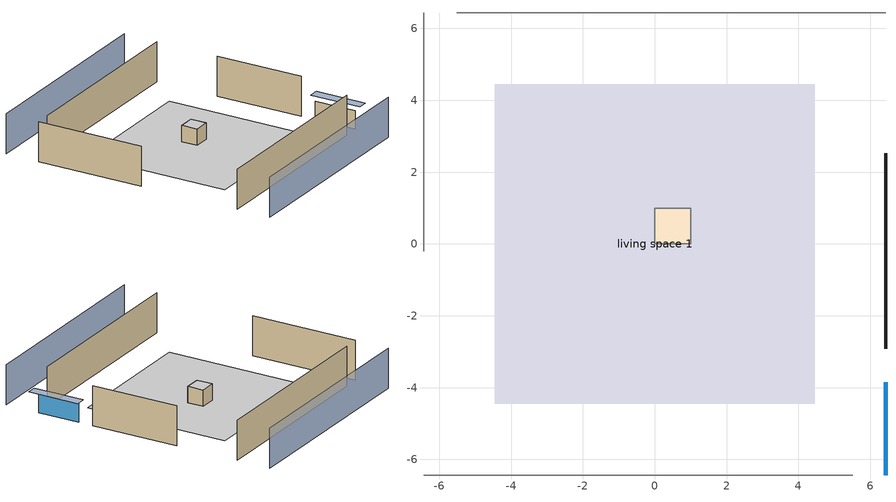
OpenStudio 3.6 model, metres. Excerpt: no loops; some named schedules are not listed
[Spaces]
living space 1
 floor foundation (Slab1 construction): -4.45,-4.45 -4.45,4.45 4.45,4.45 4.45,-4.45 z0
 wall outside (Wall1 construction): 6.44,-2.92 6.44,2.52 z0:2.44
 wall outside (AdiabaticWallConstruction): 6.44,-6.44 6.44,-3.85 z0:1.13
 wall adiabatic (Wall2 construction): -6.44,-6.44 5.51,-6.44 z0:2.44
 wall adiabatic (Wall3 construction): -6.44,6.44 -6.44,-0.2 z0:2.44
 wall adiabatic (Wall4 construction): 6.44,6.44 -5.51,6.44 z0:2.44
 window (WindowConstruction): 6.44,-6.44 6.44,-3.85 z0:1.13
 ceiling adiabatic (Floor1 construction): 4.45,-4.45 4.45,4.45 -4.45,4.45 -4.45,-4.45 z0
central ac and furnace airloop ret air space
 floor adiabatic (AdiabaticConst): 0,0 0,1 1,1 1,0 z0
 wall adiabatic (AdiabaticConst): 0,1 0,0 1,0 1,1 0,1 z0:1
 ceiling adiabatic (AdiabaticConst): 1,0 1,1 0,1 0,0 z1
shading: 6.44,-6.44 6.44,-3.85 z0:1.13; 6.44,8.57 -6.44,8.57 / -6.44,-8.57 6.44,-8.57 z0:2.44; 6.44,-3.55 6.44,-6.74 7.05,-6.74 7.05,-3.55 z1.43
[Site]
Dallas Love Field_TX_USA: Latitude {deg}=32.85; Longitude {deg}=-96.85; Time Zone {hr}=-6; Elevation {m}=134; Terrain=Suburbs
[Site:GroundTemperature:Shallow]
15.4162, 13.5642, 13.4159, 14.2947, 17.8228, 21.3345, 24.3789, 26.3075, 26.4713, 24.9027, 21.936, 18.532
[Site:GroundTemperature:Deep]
19.778, 19.778, 19.778, 19.778, 19.778, 19.778, 19.778, 19.778, 19.778, 19.778, 19.778, 19.778
[Site:WaterMainsTemperature]
Calculation Method=Schedule; Temperature Schedule=mains temperature schedule
[Building]
Building 1
[Material] Roughness=Rough
Name | Thickness {m} | Conductivity {W/m-K} | Density {kg/m3} | Specific Heat {J/kg-K} | Thermal Absorptance | Solar Absorptance | Visible Absorptance
brick veneer | 0.1016 | 0.793375 | 1762.2 | 795.53 | 0.9 | 0.85 | 0.85
osb sheathing 0.5 in. | 0.0127 | 0.115458 | 512.64 | 1214.23 | 0.9 | 0.7 | 0.7
wall stud and cavity | 0.1397 | 0.0953452 | 139.0536 | 1170.24 | 0.9 | 0.7 | 0.7
gypsum board | 0.0127 | 0.160291 | 801 | 837.4 | 0.9 | 0.6 | 0.6
osb sheathing 0.5 in. 1; osb sheathing 0.5 in. 2; osb sheathing 0.5 in. 3 | 0.0127 | 0.115458 | 512.64 | 1214.23
wall stud and cavity 1 | 0.1397 | 0.506836 | 139.0536 | 1170.24 | 0.9 | 0.7 | 0.7
ceiling stud and cavity | 0.0889 | 1.05181 | 20.9862 | 1087.66 | 0.9 | 0.7 | 0.7
gypsum board 1 | 0.00254 | 0.160291 | 801 | 837.4 | 0.9 | 0.6 | 0.6
concrete 4.0 in. | 0.1016 | 1.803125 | 2242.8 | 837.4 | 0.9 | 0.7 | 0.7
floor covering | 0.0127 | 0.0450781 | 54.468 | 1339.84 | 0.9 | 0.9 | 0.9
wood siding | 0.0254 | 0.102417 | 544.68 | 1172.36
wall rigid ins | 0.512978 | 0.029427 | 32.04 | 1214.23 | 0.9 | 0.7 | 0.7
wall stud and cavity 2 | 0.0889 | 0.380278 | 52.3479 | 1209.89 | 0.9 | 0.7 | 0.7
wall stud and cavity 3 | 0.0889 | 0.391764 | 83.0341 | 1211.67 | 0.9 | 0.7 | 0.7
furniture material living space 1 | 0.1524 | 0.115458 | 640.8 | 1214.23 | 0.9 | 0.6 | 0.6
[Construction]
Wall1 construction: brick veneer, osb sheathing 0.5 in., wall stud and cavity, gypsum board
Wall2 construction: osb sheathing 0.5 in. 1, wall stud and cavity 1, gypsum board
Wall3 construction: osb sheathing 0.5 in. 2, wall stud and cavity 1, gypsum board
Wall4 construction: osb sheathing 0.5 in. 3, wall stud and cavity 1, gypsum board
Floor1 construction: ceiling stud and cavity, gypsum board 1
Slab1 construction: concrete 4.0 in., floor covering
WindowConstruction: WindowMaterial
AdiabaticWallConstruction: wood siding, wall rigid ins, wall stud and cavity 2, gypsum board
PartitionWallConstruction: gypsum board, wall stud and cavity 3, gypsum board
furniture construction living space 1: furniture material living space 1
AdiabaticConst: Adiabatic
[WindowMaterial:SimpleGlazingSystem]
WindowMaterial: U-Factor {W/m2-K}=2.15764; Solar Heat Gain Coefficient=0.44
[Material:NoMass]
Adiabatic: Roughness=Rough; Thermal Resistance {m2-K/W}=176.1
[ThermalZone] Use Ideal Air Loads=No
Name | Volume {m3} | Thermostat
living space | 193.461 | living space temperature setpoint
central ac and furnace airloop ret air zone | 1
[Sizing:Zone]
central ac and furnace airloop ret air zone: Zone Cooling Design Supply Air Temperature Input Method=SupplyAirTemperature; Zone Cooling Design Supply Air Temperature {C}=14; Zone Cooling Design Supply Air Temperature Difference {deltaC}=11.11; Zone Heating Design Supply Air Temperature Input Method=SupplyAirTemperature; Zone Heating Design Supply Air Temperature {C}=40; Zone Heating Design Supply Air Temperature Difference {deltaC}=11.11; Zone Cooling Design Supply Air Humidity Ratio {kg-H2O/kg-air}=0.0085; Zone Heating Design Supply Air Humidity Ratio {kg-H2O/kg-air}=0.008; Cooling Design Air Flow Method=DesignDay; Heating Design Air Flow Method=DesignDay; Account for Dedicated Outdoor Air System=No; Dedicated Outdoor Air System Control Strategy=NeutralSupplyAir; Dedicated Outdoor Air Low Setpoint Temperature for Design {C}=autosize; Dedicated Outdoor Air High Setpoint Temperature for Design {C}=autosize; Zone Load Sizing Method=Sensible Load Only No Latent Load; Zone Latent Cooling Design Supply Air Humidity Ratio Input Method=HumidityRatioDifference; Zone Cooling Design Supply Air Humidity Ratio Difference {kgWater/kgDryAir}=0.005; Zone Latent Heating Design Supply Air Humidity Ratio Input Method=HumidityRatioDifference; Zone Humidification Design Supply Air Humidity Ratio Difference {kgWater/kgDryAir}=0.005
[Space]
Name | Thermal Zone
living space 1 | living space
central ac and furnace airloop ret air space | central ac and furnace airloop ret air zone
[ThermostatSetpoint:DualSetpoint]
living space temperature setpoint: Heating Setpoint Temperature Schedule=heating setpoint; Cooling Setpoint Temperature Schedule=cooling setpoint
[Foundation:Kiva]
Foundation Kiva 1: Initial Indoor Air Temperature {C}=21.1111; Wall Height Above Grade {m}=0.1016; Wall Depth Below Slab {m}=0.2032
[Foundation:Kiva:Settings]
Soil Conductivity {W/m-K}=1.731; Soil Density {kg/m3}=1842.3; Soil Specific Heat {J/kg-K}=418.7; Ground Solar Absorptivity=0.9; Ground Thermal Absorptivity=0.9; Ground Surface Roughness {m}=0.03; Far-Field Width {m}=40; Deep-Ground Boundary Condition=ZeroFlux; Deep-Ground Depth {m}=40; Minimum Cell Dimension {m}=0.2; Maximum Cell Growth Coefficient=3; Simulation Timestep=Timestep
[SurfaceProperty:ExposedFoundationPerimeter]
Slab1: Exposed Perimeter Calculation Method=TotalExposedPerimeter; Total Exposed Perimeter {m}=6.64464
[EnergyManagementSystem:Actuator]
Name | Actuated Component | Actuated Component Type | Actuated Component Control Type | Zone or Space
fixedwindow0_actuator | Window1 | Surface | View Factor To Ground
water_heater_ec_adj_act | water heater EC adjustment | OtherEquipment | Power Level | living space 1
central_ac_and_furnace_airloop_0_SupSensLkToLv_equip_act | central_ac_and_furnace_airloop_0_SupSensLkToLv equip | OtherEquipment | Power Level | living space 1
central_ac_and_furnace_airloop_0_SupLatLkToLv_equip_act | central_ac_and_furnace_airloop_0_SupLatLkToLv equip | OtherEquipment | Power Level | living space 1
central_ac_and_furnace_airloop_0_SupCondToLv_equip_act | central_ac_and_furnace_airloop_0_SupCondToLv equip | OtherEquipment | Power Level | living space 1
central_ac_and_furnace_airloop_0_RetCondToRP_equip_act | central_ac_and_furnace_airloop_0_RetCondToRP equip | OtherEquipment | Power Level | central ac and furnace airloop ret air space
central_ac_and_furnace_airloop_0_RetSensLkToRP_equip_act | central_ac_and_furnace_airloop_0_RetSensLkToRP equip | OtherEquipment | Power Level | central ac and furnace airloop ret air space
central_ac_and_furnace_airloop_0_RetLatLkToRP_equip_act | central_ac_and_furnace_airloop_0_RetLatLkToRP equip | OtherEquipment | Power Level | central ac and furnace airloop ret air space
central_ac_and_furnace_airloop_0_SupCondToDZ_equip_act | central_ac_and_furnace_airloop_0_SupCondToDZ equip | OtherEquipment | Power Level | living space 1
central_ac_and_furnace_airloop_0_RetCondToDZ_equip_act | central_ac_and_furnace_airloop_0_RetCondToDZ equip | OtherEquipment | Power Level | living space 1
central_ac_and_furnace_airloop_0_SupSensLkToDZ_equip_act | central_ac_and_furnace_airloop_0_SupSensLkToDZ equip | OtherEquipment | Power Level | living space 1
central_ac_and_furnace_airloop_0_SupLatLkToDZ_equip_act | central_ac_and_furnace_airloop_0_SupLatLkToDZ equip | OtherEquipment | Power Level | living space 1
natural_vent_flow_act | natural vent flow | Zone Infiltration | Air Exchange Flow Rate
whole_house_fan_flow_act | whole house fan flow | Zone Infiltration | Air Exchange Flow Rate
whole_house_fan_act | whole house fan | ElectricEquipment | Electricity Rate | living space 1
mech_vent_house_fan_cfis_act | mech vent house fan cfis | ElectricEquipment | Electricity Rate | living space 1
infil_flow_act | infil flow | Zone Infiltration | Air Exchange Flow Rate
mech_vent_house_fan_sensible_load_equip_act | mech vent house fan sensible load equip | OtherEquipment | Power Level | living space 1
mech_vent_house_fan_latent_load_equip_act | mech vent house fan latent load equip | OtherEquipment | Power Level | living space 1
[EnergyManagementSystem:Sensor]
Name | Output Variable or Output Meter Index Key | Output Variable or Output Meter
fixedwindow_shading_coefficient | trans schedule winter=0.85 summer=0.7 | Schedule Value
central_ac_and_furnace_supply_fan_s; central_ac_and_furnace_supply_fan_s_1 | central ac and furnace supply fan | Fan Electricity Energy
cool_season | cooling season schedule | Schedule Value
out_pb_s |  | Site Outdoor Air Barometric Pressure
out_wt_s; central_ac_and_furnace_airloop_0_DZ_W_s |  | Site Outdoor Air Humidity Ratio
site_vw_s |  | Site Wind Speed
central_ac_and_furnace_airloop_Fan_RTF_s | central ac and furnace supply fan | Fan Runtime Fraction Speed 1
central_ac_and_furnace_airloop_Fan_RTF_s_1 | central ac and furnace supply fan | Fan Runtime Fraction Speed 2
central_ac_and_furnace_airloop_AH_MFR_s | Node 4 | System Node Mass Flow Rate
central_ac_and_furnace_airloop_AH_VFR_s | Node 4 | System Node Current Density Volume Flow Rate
central_ac_and_furnace_airloop_AH_Tout_s | Node 4 | System Node Temperature
central_ac_and_furnace_airloop_AH_Wout_s | Node 4 | System Node Humidity Ratio
central_ac_and_furnace_airloop_RA_T_s | Node 7 | System Node Temperature
central_ac_and_furnace_airloop_Ra_W_s | Node 7 | System Node Humidity Ratio
central_ac_and_furnace_airloop_0_DZ_T_s | Environment | Site Outdoor Air Drybulb Temperature
natural_vent_s | natural vent schedule | Schedule Value
htg_sp_s | heating setpoint | Schedule Value
clg_sp_s | cooling setpoint | Schedule Value
mech_vent_range_fan_0_sch_s | mech vent range fan 0 schedule | Schedule Value
mech_vent_bath_fan_0_sch_s | mech vent bath fan 0 schedule | Schedule Value
clothes_dryer_exhaust_0_sch_s | clothes_dryer | Schedule Value
htg_load_liv |  | Heating:EnergyTransfer:Zone:LIVING SPACE
clg_load_liv |  | Cooling:EnergyTransfer:Zone:LIVING SPACE
htg_load_tot |  | Heating:EnergyTransfer
clg_load_tot |  | Cooling:EnergyTransfer
[EnergyManagementSystem:Program]
fixedwindow_view_factor_to_ground_program: Set fixedwindow0_actuator = 0.5*fixedwindow_shading_coefficient
central_ac_and_furnace_supply_fan_disaggregate_program: Set central_ac_and_furnace_supply_fan_clg = 0; If central_ac_and_furnace_clg_coil_s > 0; Set central_ac_and_furnace_supply_fan_clg = central_ac_and_furnace_supply_fan_s; EndIf
central_ac_and_furnace_supply_fan_disaggregate_program_1: Set central_ac_and_furnace_supply_fan_primary_htg = 0; If central_ac_and_furnace_htg_coil_s > 0; Set central_ac_and_furnace_supply_fan_primary_htg = central_ac_and_furnace_supply_fan_s_1; EndIf
water_heater_EC_adj: Set dhw_e_cons = water_heater_energy + water_heater_on_cycle_parasitic + water_heater_off_cycle_parasitic; Set water_heater_ec_adj_act = 0.0 * dhw_e_cons; Set ec_adj_energy = water_heater_ec_adj_act * 3600 * SystemTimeStep
central_ac_and_furnace_airloop_0_duct_program: Set central_ac_and_furnace_airloop_AH_MFR = central_ac_and_furnace_airloop_AH_MFR_s; Set central_ac_and_furnace_airloop_Fan_RTF = 0; Set central_ac_and_furnace_airloop_Fan_RTF = central_ac_and_furnace_airloop_Fan_RTF + central_ac_and_furnace_airloop_Fan_RTF_s; Set central_ac_and_furnace_airloop_Fan_RTF = central_ac_and_furnace_airloop_Fan_RTF + central_ac_and_furnace_airloop_Fan_RTF_s_1; Set central_ac_and_furnace_airloop_AH_VFR = central_ac_and_furnace_airloop_AH_VFR_s; Set central_ac_and_furnace_airloop_AH_Tout = central_ac_and_furnace_airloop_AH_Tout_s; Set central_ac_and_furnace_airloop_AH_Wout = central_ac_and_furnace_airloop_AH_Wout_s; Set central_ac_and_furnace_airloop_RA_T = central_ac_and_furnace_airloop_RA_T_s; Set central_ac_and_furnace_airloop_Ra_W = central_ac_and_furnace_airloop_Ra_W_s; Set central_ac_and_furnace_airloop_0_DZ_T = central_ac_and_furnace_airloop_0_DZ_T_s; Set central_ac_and_furnace_airloop_0_DZ_W = central_ac_and_furnace_airloop_0_DZ_W_s; Run central_ac_and_furnace_airloop_0_duct_subroutine; Set central_ac_and_furnace_airloop_0_SupSensLkToLv_equip_act = central_ac_and_furnace_airloop_0_SupSensLkToLv; Set central_ac_and_furnace_airloop_0_SupLatLkToLv_equip_act = central_ac_and_furnace_airloop_0_SupLatLkToLv; Set central_ac_and_furnace_airloop_0_SupCondToLv_equip_act = central_ac_and_furnace_airloop_0_SupCondToLv; Set central_ac_and_furnace_airloop_0_RetSensLkToRP_equip_act = central_ac_and_furnace_airloop_0_RetSensLkToRP; Set central_ac_and_furnace_airloop_0_RetLatLkToRP_equip_act = central_ac_and_furnace_airloop_0_RetLatLkToRP; Set central_ac_and_furnace_airloop_0_RetCondToRP_equip_act = central_ac_and_furnace_airloop_0_RetCondToRP; Set central_ac_and_furnace_airloop_0_RetCondToDZ_equip_act = central_ac_and_furnace_airloop_0_RetCondToDZ; Set central_ac_and_furnace_airloop_0_SupCondToDZ_equip_act = central_ac_and_furnace_airloop_0_SupCondToDZ; Set central_ac_and_furnace_airloop_0_SupSensLkToDZ_equip_act = central_ac_and_furnace_airloop_0_SupSensLkToDZ; Set central_ac_and_furnace_airloop_0_SupLatLkToDZ_equip_act = central_ac_and_furnace_airloop_0_SupLatLkToDZ
natural_vent_program: Set Tin = airflow_tin_s; Set Tout = airflow_tt_s; Set Wout = out_wt_s; Set Pbar = out_pb_s; Set Phiout = (@RhFnTdbWPb Tout Wout Pbar); Set MaxHR = 0.0115; Set MaxRH = 0.7; Set Tnvsp = (htg_sp_s + clg_sp_s) / 2; Set NVavail = natural_vent_s; Set ClgSsnAvail = cool_season; Set natural_vent_flow_act = 0; Set whole_house_fan_flow_act = 0; Set whole_house_fan_act = 0; If ((Wout < MaxHR) && (Phiout < MaxRH) && (Tin > Tout) && (Tin > Tnvsp) && (ClgSsnAvail > 0)); Set WHF_Flow = 0; Set Adj = (Tin-Tnvsp)/(Tin-Tout); Set Adj = (@Min Adj 1); Set Adj = (@Max Adj 0); If (WHF_Flow > 0); Set whole_house_fan_flow_act = WHF_Flow*Adj; Set WHF_W = 0; Set whole_house_fan_act = WHF_W*Adj; ElseIf (NVavail > 0); Set NVArea = 1172.696493312; Set Cs = 8.963020389461627e-05; Set Cw = 6.158219665777789e-05; Set Tdiff = Tin-Tout; Set dT = (@Abs Tdiff); Set Vwind = site_vw_s; Set SGNV = NVArea*Adj*((((Cs*dT)+(Cw*(Vwind^2)))^0.5)/1000); Set MaxNV = 1.0747816439808002; Set natural_vent_flow_act = (@Min SGNV MaxNV); EndIf; EndIf
infil_program: Set p_m = 0.14; Set p_s = 0.22; Set s_m = 270; Set s_s = 370; Set z_m = 9.99744; Set z_s = 2.4384; Set f_t = (((s_m/z_m)^p_m)*((z_s/s_s)^p_s)); Set Tdiff = airflow_tin_s-airflow_tt_s; Set dT = @Abs Tdiff; Set c = 0.0551; Set Cs = 0.0556; Set Cw = 0.1597; Set n = 0.65; Set sft = (f_t*0.5); Set temp1 = ((c*Cw)*((sft*site_vw_s)^(2*n)))^2; Set Qinf = (((c*Cs*(dT^n))^2)+temp1)^0.5; Set Qinf = (@Max Qinf 0); Set mech_vent_house_fan_sensible_load_equip_act = 0.0; Set mech_vent_house_fan_latent_load_equip_act = 0.0; Set OASupInPb = out_pb_s; Set OASupInTemp = airflow_tt_s; Set OASupInW = out_wt_s; Set OASupRho = (@RhoAirFnPbTdbW OASupInPb OASupInTemp OASupInW); Set OASupCp = (@CpAirFnW OASupInW); Set OASupInEnth = (@HFnTdbW OASupInTemp OASupInW); Set ZoneTemp = airflow_tin_s; Set ZoneW = airflow_win_s; Set ZoneCp = (@CpAirFnW ZoneW); Set ZoneAirEnth = (@HFnTdbW ZoneTemp ZoneW); Set mech_vent_house_fan_cfis_act = 0.0; Set QWHV_cfis_sup = 0.0; Set QWHV_cfis_suppl_sup = 0.0; Set QWHV_cfis_suppl_exh = 0.0; Set Qrange = 0; Set Qrange = Qrange + 0.04719 * mech_vent_range_fan_0_sch_s; Set Qbath = 0; Set Qbath = Qbath + 0.0236 * mech_vent_bath_fan_0_sch_s; Set Qdryer = 0; Set Qdryer = Qdryer + 0.21305 * clothes_dryer_exhaust_0_sch_s; Set QWHV_sup = 0.0; Set QWHV_exh = 0.0; Set Qexhaust = Qrange + Qbath + Qdryer + QWHV_exh + QWHV_cfis_suppl_exh; Set Qsupply = QWHV_sup + QWHV_cfis_sup + QWHV_cfis_suppl_sup; Set Qfan = (@Max Qexhaust Qsupply); If Qfan > 0; Set Qavg = ((Qexhaust + Qsupply) / 2.0); If ((@Abs (Qexhaust - Qavg)) / Qavg) <= 0.1; Set phi = 1; Else; Set phi = (Qinf / (Qinf + Qfan)); EndIf; Set Qinf_adj = phi * Qinf; Else; Set Qinf_adj = Qinf; EndIf; Set infil_flow_act = Qinf_adj; Set Qload = Qfan; Set Effectiveness_Sens = 0.0; Set Effectiveness_Lat = 0.0; Set Fan_MFR = Qload * OASupRho; Set ZoneInEnth = OASupInEnth; Set ZoneInTemp = OASupInTemp; Set FanTotalToLv = Fan_MFR * (ZoneInEnth - ZoneAirEnth); Set FanSensToLv = Fan_MFR * ZoneCp * (ZoneInTemp - ZoneTemp); Set FanLatToLv = FanTotalToLv - FanSensToLv; Set mech_vent_house_fan_sensible_load_equip_act = mech_vent_house_fan_sensible_load_equip_act + FanSensToLv; Set mech_vent_house_fan_latent_load_equip_act = mech_vent_house_fan_latent_load_equip_act + FanLatToLv
unmet_hours_program: Set htg_unmet_hours = 0; Set clg_unmet_hours = 0; If ((DayOfYear >= 1) && (DayOfYear <= 365)); Set htg_unmet_hours = htg_unmet_hours + zone_htg_unmet_s; EndIf; If ((DayOfYear >= 1) && (DayOfYear <= 365)); Set clg_unmet_hours = clg_unmet_hours + zone_clg_unmet_s; EndIf
total_loads_program: Set loads_htg_tot = 0; Set loads_clg_tot = 0; If htg_load_liv > 0; Set loads_htg_tot = (htg_load_tot - clg_load_tot) * 1.0; ElseIf clg_load_liv > 0; Set loads_clg_tot = (clg_load_tot - htg_load_tot) * 1.0; EndIf
[EnergyManagementSystem:ProgramCallingManager]
fixedwindow_view_factor_to_ground_program calling manager: BeginZoneTimestepAfterInitHeatBalance; fixedwindow_view_factor_to_ground_program
central ac and furnace supply fan disaggregate program calling manager: EndOfSystemTimestepBeforeHVACReporting; central_ac_and_furnace_supply_fan_disaggregate_program
central ac and furnace supply fan disaggregate program calling manager 1: EndOfSystemTimestepBeforeHVACReporting; central_ac_and_furnace_supply_fan_disaggregate_program_1
water heater EC_adj ProgramManager: EndOfSystemTimestepBeforeHVACReporting; water_heater_EC_adj
central_ac_and_furnace_airloop_0_duct_program calling manager: EndOfSystemTimestepAfterHVACReporting; central_ac_and_furnace_airloop_0_duct_program
natural_vent_program calling manager: BeginZoneTimestepAfterInitHeatBalance; natural_vent_program
infil_program calling manager: BeginZoneTimestepAfterInitHeatBalance; infil_program
unmet_hours_program calling manager: EndOfZoneTimestepBeforeZoneReporting; unmet_hours_program
total_loads_program calling manager: EndOfZoneTimestepAfterZoneReporting; total_loads_program
[InternalMass:Definition] Design Level Calculation Method=SurfaceArea
Name | Construction | Surface Area {m2}
partition wall mass | PartitionWallConstruction | 79.3392
furniture mass living space 1 | furniture construction living space 1 | 31.7357
[InternalMass] Space or SpaceType=living space 1; Multiplier=1
Name | Internal Mass Definition
partition wall mass | partition wall mass
furniture mass living space 1 | furniture mass living space 1
[External:File]
External File 1: File=C:/Users/ylou2/Desktop/resstock-3.1.0/national_baseline/run6/run/in.schedules.csv
[People:Definition]
occupants: Number of People Calculation Method=People; Number of People {people}=2; Fraction Radiant=0.314171; Sensible Heat Fraction=0.56303; Carbon Dioxide Generation Rate {m3/s-W}=0; Enable ASHRAE 55 Comfort Warnings=No; Mean Radiant Temperature Calculation Type=ZoneAveraged
[People]
occupants: People Definition=occupants; Space or SpaceType=living space 1; Number of People Schedule=occupants; Activity Level Schedule=occupants activity schedule; Multiplier=1
[Fan:SystemModel]
central ac and furnace supply fan: Availability Schedule=Always On Discrete; Design Maximum Air Flow Rate {m3/s}=0.199634; Speed Control Method=Discrete; Electric Power Minimum Flow Rate Fraction=0.2; Design Pressure Rise {Pa}=595.935; Motor Efficiency=1; Motor In Air Stream Fraction=1; Design Electric Power Consumption {W}=autosize; Design Power Sizing Method=TotalEfficiencyAndPressure; Electric Power Per Unit Flow Rate {W/(m3/s)}=840; Electric Power Per Unit Flow Rate Per Unit Pressure {W-s/m3-Pa}=1.66667; Fan Total Efficiency=0.75; Motor Loss Radiative Fraction=0; Speed Flow Fraction 1=0.41608; Speed Electric Power Fraction 1=0.07203; Speed Flow Fraction 2=1; Speed Electric Power Fraction 2=1
[EnergyManagementSystem:OutputVariable] Type of Data in Variable=Summed; Update Frequency=SystemTimestep; Units=J
Name | EMS Variable | EMS Program or Subroutine
central ac and furnace supply fan clg disaggregate | central_ac_and_furnace_supply_fan_clg | central_ac_and_furnace_supply_fan_disaggregate_program
central ac and furnace supply fan htg primary disaggregate | central_ac_and_furnace_supply_fan_primary_htg | central_ac_and_furnace_supply_fan_disaggregate_program_1
water heater EC adjustment outvar | ec_adj_energy | water_heater_EC_adj
[OtherEquipment:Definition] Design Level Calculation Method=EquipmentLevel
Name | Design Level {W} | Fraction Latent | Fraction Radiant | Fraction Lost
water heater EC adjustment | 0.01 | 0 | 0 | 1
water sensible | -246.73 | 0 | 0.6 | 0
water latent | 250.349 | 1 | 0 | 0
central_ac_and_furnace_airloop_0_SupSensLkToLv equip; central_ac_and_furnace_airloop_0_SupCondToLv equip; central_ac_and_furnace_airloop_0_RetCondToRP equip; central_ac_and_furnace_airloop_0_RetSensLkToRP equip; mech vent house fan sensible load equip | 0 | 0 | 0 | 0
central_ac_and_furnace_airloop_0_SupLatLkToLv equip; central_ac_and_furnace_airloop_0_RetLatLkToRP equip; mech vent house fan latent load equip | 0 | 1 | 0 | 0
central_ac_and_furnace_airloop_0_SupCondToDZ equip; central_ac_and_furnace_airloop_0_RetCondToDZ equip; central_ac_and_furnace_airloop_0_SupSensLkToDZ equip; central_ac_and_furnace_airloop_0_SupLatLkToDZ equip | 0 | 0 | 0 | 1
[OtherEquipment]
Name | Other Equipment Definition | Space or SpaceType | Schedule | Fuel Type
water heater EC adjustment | water heater EC adjustment | living space 1 | Always On Discrete | Electricity
water sensible | water sensible | living space 1 | hot_water_fixtures | None
water latent | water latent | living space 1 | hot_water_fixtures | None
central_ac_and_furnace_airloop_0_SupSensLkToLv equip | central_ac_and_furnace_airloop_0_SupSensLkToLv equip | living space 1 | Always On Discrete | None
central_ac_and_furnace_airloop_0_SupLatLkToLv equip | central_ac_and_furnace_airloop_0_SupLatLkToLv equip | living space 1 | Always On Discrete | None
central_ac_and_furnace_airloop_0_SupCondToLv equip | central_ac_and_furnace_airloop_0_SupCondToLv equip | living space 1 | Always On Discrete | None
central_ac_and_furnace_airloop_0_RetCondToRP equip | central_ac_and_furnace_airloop_0_RetCondToRP equip | central ac and furnace airloop ret air space | Always On Discrete | None
central_ac_and_furnace_airloop_0_RetSensLkToRP equip | central_ac_and_furnace_airloop_0_RetSensLkToRP equip | central ac and furnace airloop ret air space | Always On Discrete | None
central_ac_and_furnace_airloop_0_RetLatLkToRP equip | central_ac_and_furnace_airloop_0_RetLatLkToRP equip | central ac and furnace airloop ret air space | Always On Discrete | None
central_ac_and_furnace_airloop_0_SupCondToDZ equip | central_ac_and_furnace_airloop_0_SupCondToDZ equip | living space 1 | Always On Discrete | None
central_ac_and_furnace_airloop_0_RetCondToDZ equip | central_ac_and_furnace_airloop_0_RetCondToDZ equip | living space 1 | Always On Discrete | None
central_ac_and_furnace_airloop_0_SupSensLkToDZ equip | central_ac_and_furnace_airloop_0_SupSensLkToDZ equip | living space 1 | Always On Discrete | None
central_ac_and_furnace_airloop_0_SupLatLkToDZ equip | central_ac_and_furnace_airloop_0_SupLatLkToDZ equip | living space 1 | Always On Discrete | None
mech vent house fan sensible load equip | mech vent house fan sensible load equip | living space 1 | Always On Discrete | None
mech vent house fan latent load equip | mech vent house fan latent load equip | living space 1 | Always On Discrete | None
[ElectricEquipment:Definition] Design Level Calculation Method=EquipmentLevel
Name | Design Level {W} | Fraction Latent | Fraction Radiant | Fraction Lost
clothes washer | 295.463 | 0.03 | 0.162 | 0.7
clothes dryer | 8722.38 | 0.015 | 0.081 | 0.85
fridge | 65.0889 | 0 | 0.6 | 0
cooking range | 917.213 | 0.08 | 0.432 | 0.2
misc plug loads | 334.939 | 0.021 | 0.558 | 0.049
whole house fan; mech vent house fan | 0 | 0 | 0 | 1
mech vent house fan cfis | 0 | 0 | 0 | 0
mech vent range fan 0 | 30 | 0 | 0 | 1
mech vent bath fan 0 | 15 | 0 | 0 | 1
[ElectricEquipment] Space or SpaceType=living space 1
Name | Electric Equipment Definition | Schedule
clothes washer | clothes washer | clothes_washer
clothes dryer | clothes dryer | clothes_dryer
fridge | fridge | fridge
cooking range | cooking range | cooking_range
misc plug loads | misc plug loads | plug_loads_other
whole house fan | whole house fan | Always On Discrete
mech vent house fan | mech vent house fan | mech vent house fan schedule
mech vent house fan cfis | mech vent house fan cfis | mech vent house fan cfis schedule
mech vent range fan 0 | mech vent range fan 0 | mech vent range fan 0 schedule
mech vent bath fan 0 | mech vent bath fan 0 | mech vent bath fan 0 schedule
[WaterUse:Equipment:Definition]
Name | Peak Flow Rate {m3/s} | Target Temperature Schedule
dhw fixtures | 1.42369e-05 | mixed water temperature schedule
dhw distribution waste | 5.61137e-06 | mixed water temperature schedule
clothes washer | 6.44589e-06
[WaterUse:Equipment]
Name | Water Use Equipment Definition | Flow Rate Fraction Schedule
dhw fixtures | dhw fixtures | hot_water_fixtures
dhw distribution waste | dhw distribution waste | hot_water_fixtures
clothes washer | clothes washer | hot_water_clothes_washer
[Lights:Definition]
interior lighting: Design Level Calculation Method=LightingLevel; Lighting Level {W}=580.843; Fraction Radiant=0.6; Fraction Visible=0.2; Return Air Fraction=0
[Lights]
interior lighting: Lights Definition=interior lighting; Space or SpaceType=living space 1; Schedule=lighting_interior; Fraction Replaceable=1
[Exterior:Lights:Definition]
exterior lighting: Design Level {W}=51.5964
[Exterior:Lights]
exterior lighting: Exterior Lights Definition=exterior lighting; Schedule=exterior lighting schedule
[EnergyManagementSystem:InternalVariable]
central_ac_and_furnace_airloop_max_sup_fan_mfr: Internal Data Index Key=central ac and furnace supply fan; Internal Data Type=Fan Maximum Mass Flow Rate
[AirLoopHVAC:ReturnPlenum]
Air Loop HVAC Return Plenum 1: ThermalZone=central ac and furnace airloop ret air zone
[EnergyManagementSystem:Subroutine]
central_ac_and_furnace_airloop_0_duct_subroutine: Set AH_MFR = central_ac_and_furnace_airloop_AH_MFR; If AH_MFR>0; Set AH_Tout = central_ac_and_furnace_airloop_AH_Tout; Set AH_Wout = central_ac_and_furnace_airloop_AH_Wout; Set RA_T = central_ac_and_furnace_airloop_RA_T; Set RA_W = central_ac_and_furnace_airloop_Ra_W; Set Fan_RTF = central_ac_and_furnace_airloop_Fan_RTF; Set DZ_T = central_ac_and_furnace_airloop_0_DZ_T; Set DZ_W = central_ac_and_furnace_airloop_0_DZ_W; Set AH_VFR = central_ac_and_furnace_airloop_AH_VFR; Set h_SA = (@HFnTdbW AH_Tout AH_Wout); Set h_RA = (@HFnTdbW RA_T RA_W); Set h_fg = (@HfgAirFnWTdb AH_Wout AH_Tout); Set h_DZ = (@HFnTdbW DZ_T DZ_W); Set air_cp = 1006.0; Set f_sup = 0.2; Set f_ret = 0.1; Set sup_lk_mfr = f_sup * AH_MFR; Set ret_lk_mfr = f_ret * AH_MFR; Set SupTotLkToLiv = sup_lk_mfr*(h_RA - h_SA); Set SupLatLkToLv = sup_lk_mfr*h_fg*(RA_W-AH_Wout); Set SupSensLkToLv = SupTotLkToLiv-SupLatLkToLv; Set supply_ua = 0.0; Set eTm = 0-((Fan_RTF/(AH_MFR*air_cp))*supply_ua); Set t_sup = DZ_T+((AH_Tout-DZ_T)*(@Exp eTm)); Set SupCondToLv = AH_MFR*air_cp*(t_sup-AH_Tout); Set SupCondToDZ = 0-SupCondToLv; Set return_ua = 0.0; Set eTm = 0-((Fan_RTF/(AH_MFR*air_cp))*return_ua); Set t_ret = DZ_T+((RA_T-DZ_T)*(@Exp eTm)); Set RetCondToRP = AH_MFR*air_cp*(t_ret-RA_T); Set RetCondToDZ = 0-RetCondToRP; Set RetLatLkToRP = 0; Set RetSensLkToRP = ret_lk_mfr*air_cp*(DZ_T-RA_T); Set SupTotLkToDZ = sup_lk_mfr*(h_SA-h_DZ); Set SupLatLkToDZ = sup_lk_mfr*h_fg*(AH_Wout-DZ_W); Set SupSensLkToDZ = SupTotLkToDZ-SupLatLkToDZ; Set f_imbalance = f_sup-f_ret; Set oa_vfr = 1.0 * f_imbalance * AH_VFR; Set sup_lk_vfr = f_sup * AH_VFR; Set ret_lk_vfr = f_ret * AH_VFR; If f_sup > f_ret; Set ZoneMixLvToDZ = 0; Set ZoneMixDZToLv = (sup_lk_vfr-ret_lk_vfr)-oa_vfr; Else; Set ZoneMixLvToDZ = (ret_lk_vfr-sup_lk_vfr)+oa_vfr; Set ZoneMixDZToLv = 0; EndIf; Else; Set SupLatLkToLv = 0; Set SupSensLkToLv = 0; Set SupCondToLv = 0; Set RetCondToRP = 0; Set RetLatLkToRP = 0; Set RetSensLkToRP = 0; Set RetCondToDZ = 0; Set SupCondToDZ = 0; Set SupLatLkToDZ = 0; Set SupSensLkToDZ = 0; Set ZoneMixLvToDZ = 0; Set ZoneMixDZToLv = 0; EndIf; Set central_ac_and_furnace_airloop_0_SupLatLkToLv = SupLatLkToLv; Set central_ac_and_furnace_airloop_0_SupSensLkToLv = SupSensLkToLv; Set central_ac_and_furnace_airloop_0_SupCondToLv = SupCondToLv; Set central_ac_and_furnace_airloop_0_RetCondToRP = RetCondToRP; Set central_ac_and_furnace_airloop_0_RetLatLkToRP = RetLatLkToRP; Set central_ac_and_furnace_airloop_0_RetSensLkToRP = RetSensLkToRP; Set central_ac_and_furnace_airloop_0_RetCondToDZ = RetCondToDZ; Set central_ac_and_furnace_airloop_0_SupCondToDZ = SupCondToDZ; Set central_ac_and_furnace_airloop_0_SupLatLkToDZ = SupLatLkToDZ; Set central_ac_and_furnace_airloop_0_SupSensLkToDZ = SupSensLkToDZ
[SpaceInfiltration:DesignFlowRate] Space or SpaceType=living space 1; Schedule=Always On Discrete; Design Flow Rate Calculation Method=Flow/Space; Design Flow Rate {m3/s}=0
natural vent flow; whole house fan flow; infil flow
[Schedule:Ruleset]
Name | Default Day Schedule
heating setpoint | heating setpoint default day
cooling setpoint | cooling setpoint default day
trans schedule winter=0.85 summer=0.7 | trans schedule winter=0.85 summer=0.7 default day
fridge | fridge default day
exterior lighting schedule | exterior lighting schedule default day
cooling season schedule | cooling season schedule default day
natural vent schedule | natural vent schedule default day
mech vent range fan 0 schedule | mech vent range fan 0 schedule default day
mech vent bath fan 0 schedule | mech vent bath fan 0 schedule default day
[Schedule:Day]
heating setpoint default day; cooling setpoint default day; trans schedule winter=0.85 summer=0.7 default day; fridge default day; exterior lighting schedule default day; cooling season schedule default day; mech vent range fan 0 schedule default day; mech vent bath fan 0 schedule default day: 24, 0, 0
heating setpoint allday1; cooling setpoint allday1: 24, 0, 21.1111
fridge allday1; fridge allday12: 1, 0, 0.610949, 2, 0, 0.595675, 3, 0, 0.580401, 4, 0, 0.565128, 6, 0, 0.549854, 7, 0, 0.580401, 8, 0, 0.610949, 10, 0, 0.626223, 12, 0, 0.610949, 15, 0, 0.641496, 16, 0, 0.626223, 17, 0, 0.672044, 18, 0, 0.733139, 19, 0, 0.763686, 20, 0, 0.733139, 21, 0, 0.717865, 22, 0, 0.702591, 23, 0, 0.672044, 24, 0, 0.626223
fridge allday2: 1, 0, 0.609489, 2, 0, 0.594252, 3, 0, 0.579015, 4, 0, 0.563777, 6, 0, 0.54854, 7, 0, 0.579015, 8, 0, 0.609489, 10, 0, 0.624726, 12, 0, 0.609489, 15, 0, 0.639964, 16, 0, 0.624726, 17, 0, 0.670438, 18, 0, 0.731387, 19, 0, 0.761861, 20, 0, 0.731387, 21, 0, 0.71615, 22, 0, 0.700912, 23, 0, 0.670438, 24, 0, 0.624726
fridge allday3: 1, 0, 0.791241, 2, 0, 0.77146, 3, 0, 0.751679, 4, 0, 0.731898, 6, 0, 0.712117, 7, 0, 0.751679, 8, 0, 0.791241, 10, 0, 0.811022, 12, 0, 0.791241, 15, 0, 0.830803, 16, 0, 0.811022, 17, 0, 0.870365, 18, 0, 0.949489, 19, 0, 0.989051, 20, 0, 0.949489, 21, 0, 0.929708, 22, 0, 0.909927, 23, 0, 0.870365, 24, 0, 0.811022
fridge allday6: 1, 0, 0.8, 2, 0, 0.78, 3, 0, 0.76, 4, 0, 0.74, 6, 0, 0.72, 7, 0, 0.76, 8, 0, 0.8, 10, 0, 0.82, 12, 0, 0.8, 15, 0, 0.84, 16, 0, 0.82, 17, 0, 0.88, 18, 0, 0.96, 19, 0, 1, 20, 0, 0.96, 21, 0, 0.94, 22, 0, 0.92, 23, 0, 0.88, 24, 0, 0.82
fridge allday10: 1, 0, 0.679562, 2, 0, 0.662573, 3, 0, 0.645584, 4, 0, 0.628595, 6, 0, 0.611606, 7, 0, 0.645584, 8, 0, 0.679562, 10, 0, 0.696551, 12, 0, 0.679562, 15, 0, 0.71354, 16, 0, 0.696551, 17, 0, 0.747518, 18, 0, 0.815474, 19, 0, 0.849453, 20, 0, 0.815474, 21, 0, 0.798485, 22, 0, 0.781496, 23, 0, 0.747518, 24, 0, 0.696551
fridge allday11: 1, 0, 0.675182, 2, 0, 0.658303, 3, 0, 0.641423, 4, 0, 0.624544, 6, 0, 0.607664, 7, 0, 0.641423, 8, 0, 0.675182, 10, 0, 0.692062, 12, 0, 0.675182, 15, 0, 0.708942, 16, 0, 0.692062, 17, 0, 0.742701, 18, 0, 0.810219, 19, 0, 0.843978, 20, 0, 0.810219, 21, 0, 0.793339, 22, 0, 0.77646, 23, 0, 0.742701, 24, 0, 0.692062
exterior lighting schedule weekday1; exterior lighting schedule weekday12: 5, 0, 0.434959, 6, 0, 0.349858, 7, 0, 0.330947, 8, 0, 0.321491, 9, 0, 0.312035, 10, 0, 0.264757, 11, 0, 0.208024, 12, 0, 0.141834, 13, 0, 0.113467, 15, 0, 0.104012, 16, 0, 0.113467, 17, 0, 0.179657, 18, 0, 0.349858, 19, 0, 0.463325, 20, 0, 0.614615, 21, 0, 0.860461, 22, 0, 0.99284, 23, 0, 0.860461, 24, 0, 0.595704
exterior lighting schedule weekend1; exterior lighting schedule weekend12: 2, 0, 0.434959, 4, 0, 0.425503, 5, 0, 0.434959, 6, 0, 0.425503, 7, 0, 0.416047, 8, 0, 0.38768, 9, 0, 0.340402, 10, 0, 0.283669, 11, 0, 0.226935, 12, 0, 0.15129, 13, 0, 0.113467, 15, 0, 0.104012, 16, 0, 0.113467, 17, 0, 0.179657, 18, 0, 0.359314, 19, 0, 0.45387, 20, 0, 0.567337, 21, 0, 0.784816, 22, 0, 0.926651, 23, 0, 0.803728, 24, 0, 0.557882
exterior lighting schedule weekday2: 5, 0, 0.438095, 6, 0, 0.352381, 7, 0, 0.333333, 8, 0, 0.32381, 9, 0, 0.314286, 10, 0, 0.266667, 11, 0, 0.209524, 12, 0, 0.142857, 13, 0, 0.114286, 15, 0, 0.104762, 16, 0, 0.114286, 17, 0, 0.180952, 18, 0, 0.352381, 19, 0, 0.466667, 20, 0, 0.619048, 21, 0, 0.866667, 22, 0, 1, 23, 0, 0.866667, 24, 0, 0.6
exterior lighting schedule weekend2: 2, 0, 0.438095, 4, 0, 0.428571, 5, 0, 0.438095, 6, 0, 0.428571, 7, 0, 0.419048, 8, 0, 0.390476, 9, 0, 0.342857, 10, 0, 0.285714, 11, 0, 0.228571, 12, 0, 0.152381, 13, 0, 0.114286, 15, 0, 0.104762, 16, 0, 0.114286, 17, 0, 0.180952, 18, 0, 0.361905, 19, 0, 0.457143, 20, 0, 0.571429, 21, 0, 0.790476, 22, 0, 0.933333, 23, 0, 0.809524, 24, 0, 0.561905
exterior lighting schedule weekday3; exterior lighting schedule weekday5: 5, 0, 0.346085, 6, 0, 0.278373, 7, 0, 0.263325, 8, 0, 0.255802, 9, 0, 0.248278, 10, 0, 0.21066, 11, 0, 0.165519, 12, 0, 0.112854, 13, 0, 0.090283, 15, 0, 0.0827594, 16, 0, 0.090283, 17, 0, 0.142948, 18, 0, 0.278373, 19, 0, 0.368656, 20, 0, 0.489033, 21, 0, 0.684646, 22, 0, 0.789976, 23, 0, 0.684646, 24, 0, 0.473986
exterior lighting schedule weekend3; exterior lighting schedule weekend5: 2, 0, 0.346085, 4, 0, 0.338561, 5, 0, 0.346085, 6, 0, 0.338561, 7, 0, 0.331038, 8, 0, 0.308467, 9, 0, 0.270849, 10, 0, 0.225707, 11, 0, 0.180566, 12, 0, 0.120377, 13, 0, 0.090283, 15, 0, 0.0827594, 16, 0, 0.090283, 17, 0, 0.142948, 18, 0, 0.285896, 19, 0, 0.361132, 20, 0, 0.451415, 21, 0, 0.624457, 22, 0, 0.737311, 23, 0, 0.639504, 24, 0, 0.443891
exterior lighting schedule weekday4: 5, 0, 0.344691, 6, 0, 0.277251, 7, 0, 0.262265, 8, 0, 0.254771, 9, 0, 0.247278, 10, 0, 0.209812, 11, 0, 0.164852, 12, 0, 0.112399, 13, 0, 0.0899193, 15, 0, 0.082426, 16, 0, 0.0899193, 17, 0, 0.142372, 18, 0, 0.277251, 19, 0, 0.367171, 20, 0, 0.487063, 21, 0, 0.681888, 22, 0, 0.786794, 23, 0, 0.681888, 24, 0, 0.472076
exterior lighting schedule weekend4: 2, 0, 0.344691, 4, 0, 0.337197, 5, 0, 0.344691, 6, 0, 0.337197, 7, 0, 0.329704, 8, 0, 0.307224, 9, 0, 0.269758, 10, 0, 0.224798, 11, 0, 0.179839, 12, 0, 0.119892, 13, 0, 0.0899193, 15, 0, 0.082426, 16, 0, 0.0899193, 17, 0, 0.142372, 18, 0, 0.284744, 19, 0, 0.359677, 20, 0, 0.449597, 21, 0, 0.621942, 22, 0, 0.734341, 23, 0, 0.636928, 24, 0, 0.442103
exterior lighting schedule weekday6; exterior lighting schedule weekday9: 5, 0, 0.28823, 6, 0, 0.231837, 7, 0, 0.219305, 8, 0, 0.213039, 9, 0, 0.206773, 10, 0, 0.175444, 11, 0, 0.137849, 12, 0, 0.093988, 13, 0, 0.0751904, 15, 0, 0.0689245, 16, 0, 0.0751904, 17, 0, 0.119051, 18, 0, 0.231837, 19, 0, 0.307027, 20, 0, 0.407281, 21, 0, 0.570194, 22, 0, 0.657916, 23, 0, 0.570194, 24, 0, 0.394749
exterior lighting schedule weekend6; exterior lighting schedule weekend9: 2, 0, 0.28823, 4, 0, 0.281964, 5, 0, 0.28823, 6, 0, 0.281964, 7, 0, 0.275698, 8, 0, 0.2569, 9, 0, 0.225571, 10, 0, 0.187976, 11, 0, 0.150381, 12, 0, 0.100254, 13, 0, 0.0751904, 15, 0, 0.0689245, 16, 0, 0.0751904, 17, 0, 0.119051, 18, 0, 0.238103, 19, 0, 0.300761, 20, 0, 0.375952, 21, 0, 0.520067, 22, 0, 0.614055, 23, 0, 0.532598, 24, 0, 0.369686
exterior lighting schedule weekday7: 5, 0, 0.286139, 6, 0, 0.230155, 7, 0, 0.217714, 8, 0, 0.211494, 9, 0, 0.205273, 10, 0, 0.174171, 11, 0, 0.136849, 12, 0, 0.0933061, 13, 0, 0.0746448, 15, 0, 0.0684244, 16, 0, 0.0746448, 17, 0, 0.118188, 18, 0, 0.230155, 19, 0, 0.3048, 20, 0, 0.404326, 21, 0, 0.566057, 22, 0, 0.653142, 23, 0, 0.566057, 24, 0, 0.391885
exterior lighting schedule weekend7: 2, 0, 0.286139, 4, 0, 0.279918, 5, 0, 0.286139, 6, 0, 0.279918, 7, 0, 0.273698, 8, 0, 0.255037, 9, 0, 0.223935, 10, 0, 0.186612, 11, 0, 0.14929, 12, 0, 0.0995265, 13, 0, 0.0746448, 15, 0, 0.0684244, 16, 0, 0.0746448, 17, 0, 0.118188, 18, 0, 0.236375, 19, 0, 0.298579, 20, 0, 0.373224, 21, 0, 0.516294, 22, 0, 0.6096, 23, 0, 0.528734, 24, 0, 0.367004
exterior lighting schedule weekday10: 5, 0, 0.345039, 6, 0, 0.277532, 7, 0, 0.26253, 8, 0, 0.255029, 9, 0, 0.247528, 10, 0, 0.210024, 11, 0, 0.165019, 12, 0, 0.112513, 13, 0, 0.0900102, 15, 0, 0.0825094, 16, 0, 0.0900102, 17, 0, 0.142516, 18, 0, 0.277532, 19, 0, 0.367542, 20, 0, 0.487555, 21, 0, 0.682578, 22, 0, 0.787589, 23, 0, 0.682578, 24, 0, 0.472554
exterior lighting schedule weekend10: 2, 0, 0.345039, 4, 0, 0.337538, 5, 0, 0.345039, 6, 0, 0.337538, 7, 0, 0.330038, 8, 0, 0.307535, 9, 0, 0.270031, 10, 0, 0.225026, 11, 0, 0.18002, 12, 0, 0.120014, 13, 0, 0.0900102, 15, 0, 0.0825094, 16, 0, 0.0900102, 17, 0, 0.142516, 18, 0, 0.285032, 19, 0, 0.360041, 20, 0, 0.450051, 21, 0, 0.622571, 22, 0, 0.735084, 23, 0, 0.637572, 24, 0, 0.44255
exterior lighting schedule weekday11: 5, 0, 0.343994, 6, 0, 0.276691, 7, 0, 0.261734, 8, 0, 0.254256, 9, 0, 0.246778, 10, 0, 0.209387, 11, 0, 0.164519, 12, 0, 0.112172, 13, 0, 0.0897375, 15, 0, 0.0822593, 16, 0, 0.0897375, 17, 0, 0.142084, 18, 0, 0.276691, 19, 0, 0.366428, 20, 0, 0.486078, 21, 0, 0.680509, 22, 0, 0.785203, 23, 0, 0.680509, 24, 0, 0.471122
exterior lighting schedule weekend11: 2, 0, 0.343994, 4, 0, 0.336516, 5, 0, 0.343994, 6, 0, 0.336516, 7, 0, 0.329037, 8, 0, 0.306603, 9, 0, 0.269212, 10, 0, 0.224344, 11, 0, 0.179475, 12, 0, 0.11965, 13, 0, 0.0897375, 15, 0, 0.0822593, 16, 0, 0.0897375, 17, 0, 0.142084, 18, 0, 0.284169, 19, 0, 0.35895, 20, 0, 0.448687, 21, 0, 0.620684, 22, 0, 0.732856, 23, 0, 0.63564, 24, 0, 0.441209
mech vent range fan 0 schedule allday1: 7, 0, 0, 8, 0, 1, 24, 0, 0
mech vent bath fan 0 schedule allday1: 13, 0, 0, 14, 0, 1, 24, 0, 0
[Schedule:Rule] Date Specification Type=DateRange; Start Day=1
Name | Schedule Ruleset | Rule Order | Day Schedule | Apply Sunday | Apply Monday | Apply Tuesday | Apply Wednesday | Apply Thursday | Apply Friday | Apply Saturday | Start Month | End Month | End Day
heating setpoint allday ruleset1 | heating setpoint | 0 | heating setpoint allday1 | Yes | Yes | Yes | Yes | Yes | Yes | Yes | 1 | 12 | 31
cooling setpoint allday ruleset1 | cooling setpoint | 0 | cooling setpoint allday1 | Yes | Yes | Yes | Yes | Yes | Yes | Yes | 1 | 12 | 31
trans schedule winter=0.85 summer=0.7 allday ruleset1 | trans schedule winter=0.85 summer=0.7 | 2 | trans schedule winter=0.85 summer=0.7 allday1 | Yes | Yes | Yes | Yes | Yes | Yes | Yes | 1 | 2 | 28
trans schedule winter=0.85 summer=0.7 allday ruleset60 | trans schedule winter=0.85 summer=0.7 | 1 | trans schedule winter=0.85 summer=0.7 allday60 | Yes | Yes | Yes | Yes | Yes | Yes | Yes | 3 | 11 | 30
trans schedule winter=0.85 summer=0.7 allday ruleset335 | trans schedule winter=0.85 summer=0.7 | 0 | trans schedule winter=0.85 summer=0.7 allday335 | Yes | Yes | Yes | Yes | Yes | Yes | Yes | 12 | 12 | 31
fridge allday ruleset1 | fridge | 6 | fridge allday1 | Yes | Yes | Yes | Yes | Yes | Yes | Yes | 1 | 1 | 31
fridge allday ruleset2 | fridge | 5 | fridge allday2 | Yes | Yes | Yes | Yes | Yes | Yes | Yes | 2 | 2 | 28
fridge allday ruleset3 | fridge | 4 | fridge allday3 | Yes | Yes | Yes | Yes | Yes | Yes | Yes | 3 | 5 | 31
fridge allday ruleset6 | fridge | 3 | fridge allday6 | Yes | Yes | Yes | Yes | Yes | Yes | Yes | 6 | 9 | 30
fridge allday ruleset10 | fridge | 2 | fridge allday10 | Yes | Yes | Yes | Yes | Yes | Yes | Yes | 10 | 10 | 31
fridge allday ruleset11 | fridge | 1 | fridge allday11 | Yes | Yes | Yes | Yes | Yes | Yes | Yes | 11 | 11 | 30
fridge allday ruleset12 | fridge | 0 | fridge allday12 | Yes | Yes | Yes | Yes | Yes | Yes | Yes | 12 | 12 | 31
exterior lighting schedule weekday ruleset1 | exterior lighting schedule | 21 | exterior lighting schedule weekday1 |  | Yes | Yes | Yes | Yes | Yes |  | 1 | 1 | 31
exterior lighting schedule weekend ruleset1 | exterior lighting schedule | 20 | exterior lighting schedule weekend1 | Yes |  |  |  |  |  | Yes | 1 | 1 | 31
exterior lighting schedule weekday ruleset2 | exterior lighting schedule | 19 | exterior lighting schedule weekday2 |  | Yes | Yes | Yes | Yes | Yes |  | 2 | 2 | 28
exterior lighting schedule weekend ruleset2 | exterior lighting schedule | 18 | exterior lighting schedule weekend2 | Yes |  |  |  |  |  | Yes | 2 | 2 | 28
exterior lighting schedule weekday ruleset3 | exterior lighting schedule | 17 | exterior lighting schedule weekday3 |  | Yes | Yes | Yes | Yes | Yes |  | 3 | 3 | 31
exterior lighting schedule weekend ruleset3 | exterior lighting schedule | 16 | exterior lighting schedule weekend3 | Yes |  |  |  |  |  | Yes | 3 | 3 | 31
exterior lighting schedule weekday ruleset4 | exterior lighting schedule | 15 | exterior lighting schedule weekday4 |  | Yes | Yes | Yes | Yes | Yes |  | 4 | 4 | 30
exterior lighting schedule weekend ruleset4 | exterior lighting schedule | 14 | exterior lighting schedule weekend4 | Yes |  |  |  |  |  | Yes | 4 | 4 | 30
exterior lighting schedule weekday ruleset5 | exterior lighting schedule | 13 | exterior lighting schedule weekday5 |  | Yes | Yes | Yes | Yes | Yes |  | 5 | 5 | 31
exterior lighting schedule weekend ruleset5 | exterior lighting schedule | 12 | exterior lighting schedule weekend5 | Yes |  |  |  |  |  | Yes | 5 | 5 | 31
exterior lighting schedule weekday ruleset6 | exterior lighting schedule | 11 | exterior lighting schedule weekday6 |  | Yes | Yes | Yes | Yes | Yes |  | 6 | 6 | 30
exterior lighting schedule weekend ruleset6 | exterior lighting schedule | 10 | exterior lighting schedule weekend6 | Yes |  |  |  |  |  | Yes | 6 | 6 | 30
exterior lighting schedule weekday ruleset7 | exterior lighting schedule | 9 | exterior lighting schedule weekday7 |  | Yes | Yes | Yes | Yes | Yes |  | 7 | 8 | 31
exterior lighting schedule weekend ruleset7 | exterior lighting schedule | 8 | exterior lighting schedule weekend7 | Yes |  |  |  |  |  | Yes | 7 | 8 | 31
exterior lighting schedule weekday ruleset9 | exterior lighting schedule | 7 | exterior lighting schedule weekday9 |  | Yes | Yes | Yes | Yes | Yes |  | 9 | 9 | 30
exterior lighting schedule weekend ruleset9 | exterior lighting schedule | 6 | exterior lighting schedule weekend9 | Yes |  |  |  |  |  | Yes | 9 | 9 | 30
exterior lighting schedule weekday ruleset10 | exterior lighting schedule | 5 | exterior lighting schedule weekday10 |  | Yes | Yes | Yes | Yes | Yes |  | 10 | 10 | 31
exterior lighting schedule weekend ruleset10 | exterior lighting schedule | 4 | exterior lighting schedule weekend10 | Yes |  |  |  |  |  | Yes | 10 | 10 | 31
exterior lighting schedule weekday ruleset11 | exterior lighting schedule | 3 | exterior lighting schedule weekday11 |  | Yes | Yes | Yes | Yes | Yes |  | 11 | 11 | 30
exterior lighting schedule weekend ruleset11 | exterior lighting schedule | 2 | exterior lighting schedule weekend11 | Yes |  |  |  |  |  | Yes | 11 | 11 | 30
exterior lighting schedule weekday ruleset12 | exterior lighting schedule | 1 | exterior lighting schedule weekday12 |  | Yes | Yes | Yes | Yes | Yes |  | 12 | 12 | 31
exterior lighting schedule weekend ruleset12 | exterior lighting schedule | 0 | exterior lighting schedule weekend12 | Yes |  |  |  |  |  | Yes | 12 | 12 | 31
cooling season schedule allday ruleset1 | cooling season schedule | 2 | cooling season schedule allday1 | Yes | Yes | Yes | Yes | Yes | Yes | Yes | 1 | 2 | 28
mech vent range fan 0 schedule allday ruleset1 | mech vent range fan 0 schedule | 0 | mech vent range fan 0 schedule allday1 | Yes | Yes | Yes | Yes | Yes | Yes | Yes | 1 | 12 | 31
mech vent bath fan 0 schedule allday ruleset1 | mech vent bath fan 0 schedule | 0 | mech vent bath fan 0 schedule allday1 | Yes | Yes | Yes | Yes | Yes | Yes | Yes | 1 | 12 | 31
[Schedule:File] External File=External File 1; Rows to Skip at Top=1; Number of Hours of Data=8760; Minutes per Item=60
Name | Column Number
occupants | 1
clothes_washer | 6
clothes_dryer | 7
cooking_range | 4
hot_water_fixtures | 13
hot_water_clothes_washer | 12
plug_loads_other | 9
lighting_interior | 2
[Schedule:Constant]
Name | Value
occupants activity schedule | 117.228
Always On Discrete; mech vent house fan schedule; mech vent house fan cfis schedule | 1
[Schedule:FixedInterval]
mains temperature schedule: Interval Length {minutes}=1440; Start Month=1; Start Day=1; Value 1=16.135; Value 2=16.08; Value 3=16.0272; Value 4=15.9761; Value 5=15.9272; Value 6=15.8806; Value 7=15.8361; Value 8=15.7939; Value 9=15.7539; Value 10=15.7156; Value 11=15.68; Value 12=15.6461; Value 13=15.615; Value 14=15.5856; Value 15=15.5589; Value 16=15.5339; Value 17=15.5117; Value 18=15.4917; Value 19=15.4733; Value 20=15.4578; Value 21=15.4444; Value 22=15.4333; Value 23=15.4244; Value 24=15.4178; Value 25=15.4133; Value 26=15.4111; Value 27=15.4117; Value 28=15.4139; Value 29=15.4189; Value 30=15.4261; Value 31=15.4356; Value 32=15.4467; Value 33=15.4606; Value 34=15.4767; Value 35=15.4956; Value 36=15.5161; Value 37=15.5389; Value 38=15.5639; Value 39=15.5917; Value 40=15.6211; Value 41=15.6528; Value 42=15.6872; Value 43=15.7233; Value 44=15.7617; Value 45=15.8022; Value 46=15.845; Value 47=15.89; Value 48=15.9372; Value 49=15.9861; Value 50=16.0378; Value 51=16.0911; Value 52=16.1467; Value 53=16.2039; Value 54=16.2633; Value 55=16.325; Value 56=16.3889; Value 57=16.4544; Value 58=16.5222; Value 59=16.5917; Value 60=16.6628; Value 61=16.7361; Value 62=16.8117; Value 63=16.8889; Value 64=16.9678; Value 65=17.0483; Value 66=17.1311; Value 67=17.2156; Value 68=17.3017; Value 69=17.3894; Value 70=17.4789; Value 71=17.57; Value 72=17.6628; Value 73=17.7572; Value 74=17.8533; Value 75=17.9511; Value 76=18.05; Value 77=18.1506; Value 78=18.2528; Value 79=18.3561; Value 80=18.4611; Value 81=18.5672; Value 82=18.675; Value 83=18.7839; Value 84=18.8944; Value 85=19.0056; Value 86=19.1183; Value 87=19.2322; Value 88=19.3472; Value 89=19.4633; Value 90=19.5811; Value 91=19.6989; Value 92=19.8183; Value 93=19.9389; Value 94=20.06; Value 95=20.1822; Value 96=20.305; Value 97=20.4289; Value 98=20.5533; Value 99=20.6789; Value 100=20.805; Value 101=20.9317; Value 102=21.0589; Value 103=21.1872; Value 104=21.3156; Value 105=21.4444; Value 106=21.5744; Value 107=21.7044; Value 108=21.835; Value 109=21.9656; Value 110=22.0967; Value 111=22.2283; Value 112=22.36; Value 113=22.4922; Value 114=22.6244; Value 115=22.7567; Value 116=22.8889; Value 117=23.0217; Value 118=23.1539; Value 119=23.2867; Value 120=23.4189; Value 121=23.5511; Value 122=23.6833; Value 123=23.8156; Value 124=23.9472; Value 125=24.0789; Value 126=24.2106; Value 127=24.3411; Value 128=24.4722; Value 129=24.6022; Value 130=24.7322; Value 131=24.8611; Value 132=24.99; Value 133=25.1183; Value 134=25.2461; Value 135=25.3728; Value 136=25.4994; Value 137=25.625; Value 138=25.75; Value 139=25.8739; Value 140=25.9972; Value 141=26.1194; Value 142=26.2411; Value 143=26.3617; Value 144=26.4811; Value 145=26.6; Value 146=26.7178; Value 147=26.8339; Value 148=26.9494; Value 149=27.0639; Value 150=27.1772; Value 151=27.2889; Value 152=27.3994; Value 153=27.5089; Value 154=27.6172; Value 155=27.7239; Value 156=27.8294; Value 157=27.9333; Value 158=28.0361; Value 159=28.1372; Value 160=28.2367; Value 161=28.335; Value 162=28.4317; Value 163=28.5267; Value 164=28.62; Value 165=28.7117; Value 166=28.8017; Value 167=28.89; Value 168=28.9767; Value 169=29.0617; Value 170=29.145; Value 171=29.2267; Value 172=29.3061; Value 173=29.3839; Value 174=29.46; Value 175=29.5339; Value 176=29.6061; Value 177=29.6761; Value 178=29.7444; Value 179=29.8106; Value 180=29.875; Value 181=29.9372; Value 182=29.9978; Value 183=30.0561; Value 184=30.1122; Value 185=30.1661; Value 186=30.2183; Value 187=30.2683; Value 188=30.3161; Value 189=30.3617; Value 190=30.4056; Value 191=30.4467; Value 192=30.4861; Value 193=30.5228; Value 194=30.5578; Value 195=30.5906; Value 196=30.6211; Value 197=30.6489; Value 198=30.675; Value 199=30.6989; Value 200=30.72; Value 201=30.7394; Value 202=30.7561; Value 203=30.7711; Value 204=30.7833; Value 205=30.7939; Value 206=30.8017; Value 207=30.8072; Value 208=30.8106; Value 209=30.8117; Value 210=30.81; Value 211=30.8067; Value 212=30.8011; Value 213=30.7928; Value 214=30.7822; Value 215=30.77; Value 216=30.755; Value 217=30.7378; Value 218=30.7183; Value 219=30.6967; Value 220=30.6728; Value 221=30.6467; Value 222=30.6183; Value 223=30.5878; Value 224=30.555; Value 225=30.52; Value 226=30.4828; Value 227=30.4433; Value 228=30.4017; Value 229=30.3578; Value 230=30.3122; Value 231=30.2639; Value 232=30.2139; Value 233=30.1617; Value 234=30.1072; Value 235=30.0511; Value 236=29.9922; Value 237=29.9322; Value 238=29.8694; Value 239=29.805; Value 240=29.7383; Value 241=29.67; Value 242=29.5994; Value 243=29.5272; Value 244=29.4533; Value 245=29.3772; Value 246=29.2989; Value 247=29.2194; Value 248=29.1378; Value 249=29.0544; Value 250=28.9694; Value 251=28.8822; Value 252=28.7939; Value 253=28.7033; Value 254=28.6117; Value 255=28.5178; Value 256=28.4228; Value 257=28.3261; Value 258=28.2278; Value 259=28.1283; Value 260=28.0267; Value 261=27.9239; Value 262=27.82; Value 263=27.7144; Value 264=27.6078; Value 265=27.4994; Value 266=27.39; Value 267=27.2789; Value 268=27.1667; Value 269=27.0539; Value 270=26.9394; Value 271=26.8239; Value 272=26.7072; Value 273=26.5894; Value 274=26.4706; Value 275=26.3511; Value 276=26.23; Value 277=26.1089; Value 278=25.9861; Value 279=25.8628; Value 280=25.7389; Value 281=25.6139; Value 282=25.4878; Value 283=25.3617; Value 284=25.2344; Value 285=25.1067; Value 286=24.9783; Value 287=24.85; Value 288=24.7206; Value 289=24.5906; Value 290=24.4606; Value 291=24.3294; Value 292=24.1989; Value 293=24.0672; Value 294=23.9356; Value 295=23.8039; Value 296=23.6717; Value 297=23.5394; Value 298=23.4072; Value 299=23.275; Value 300=23.1422; Value 301=23.01; Value 302=22.8772; Value 303=22.745; Value 304=22.6128; Value 305=22.4806; Value 306=22.3483; Value 307=22.2167; Value 308=22.085; Value 309=21.9539; Value 310=21.8233; Value 311=21.6928; Value 312=21.5628; Value 313=21.4333; Value 314=21.3039; Value 315=21.1756; Value 316=21.0478; Value 317=20.92; Value 318=20.7933; Value 319=20.6678; Value 320=20.5422; Value 321=20.4178; Value 322=20.2939; Value 323=20.1711; Value 324=20.0489; Value 325=19.9278; Value 326=19.8078; Value 327=19.6883; Value 328=19.5706; Value 329=19.4533; Value 330=19.3372; Value 331=19.2222; Value 332=19.1083; Value 333=18.9956; Value 334=18.8844; Value 335=18.7744; Value 336=18.6656; Value 337=18.5578; Value 338=18.4517; Value 339=18.3472; Value 340=18.2433; Value 341=18.1417; Value 342=18.0411; Value 343=17.9422; Value 344=17.8444; Value 345=17.7489; Value 346=17.6544; Value 347=17.5617; Value 348=17.4706; Value 349=17.3817; Value 350=17.2939; Value 351=17.2078; Value 352=17.1239; Value 353=17.0411; Value 354=16.9606; Value 355=16.8817; Value 356=16.805; Value 357=16.7294; Value 358=16.6567; Value 359=16.585; Value 360=16.5161; Value 361=16.4483; Value 362=16.3828; Value 363=16.3194; Value 364=16.2583; Value 365=16.1989
